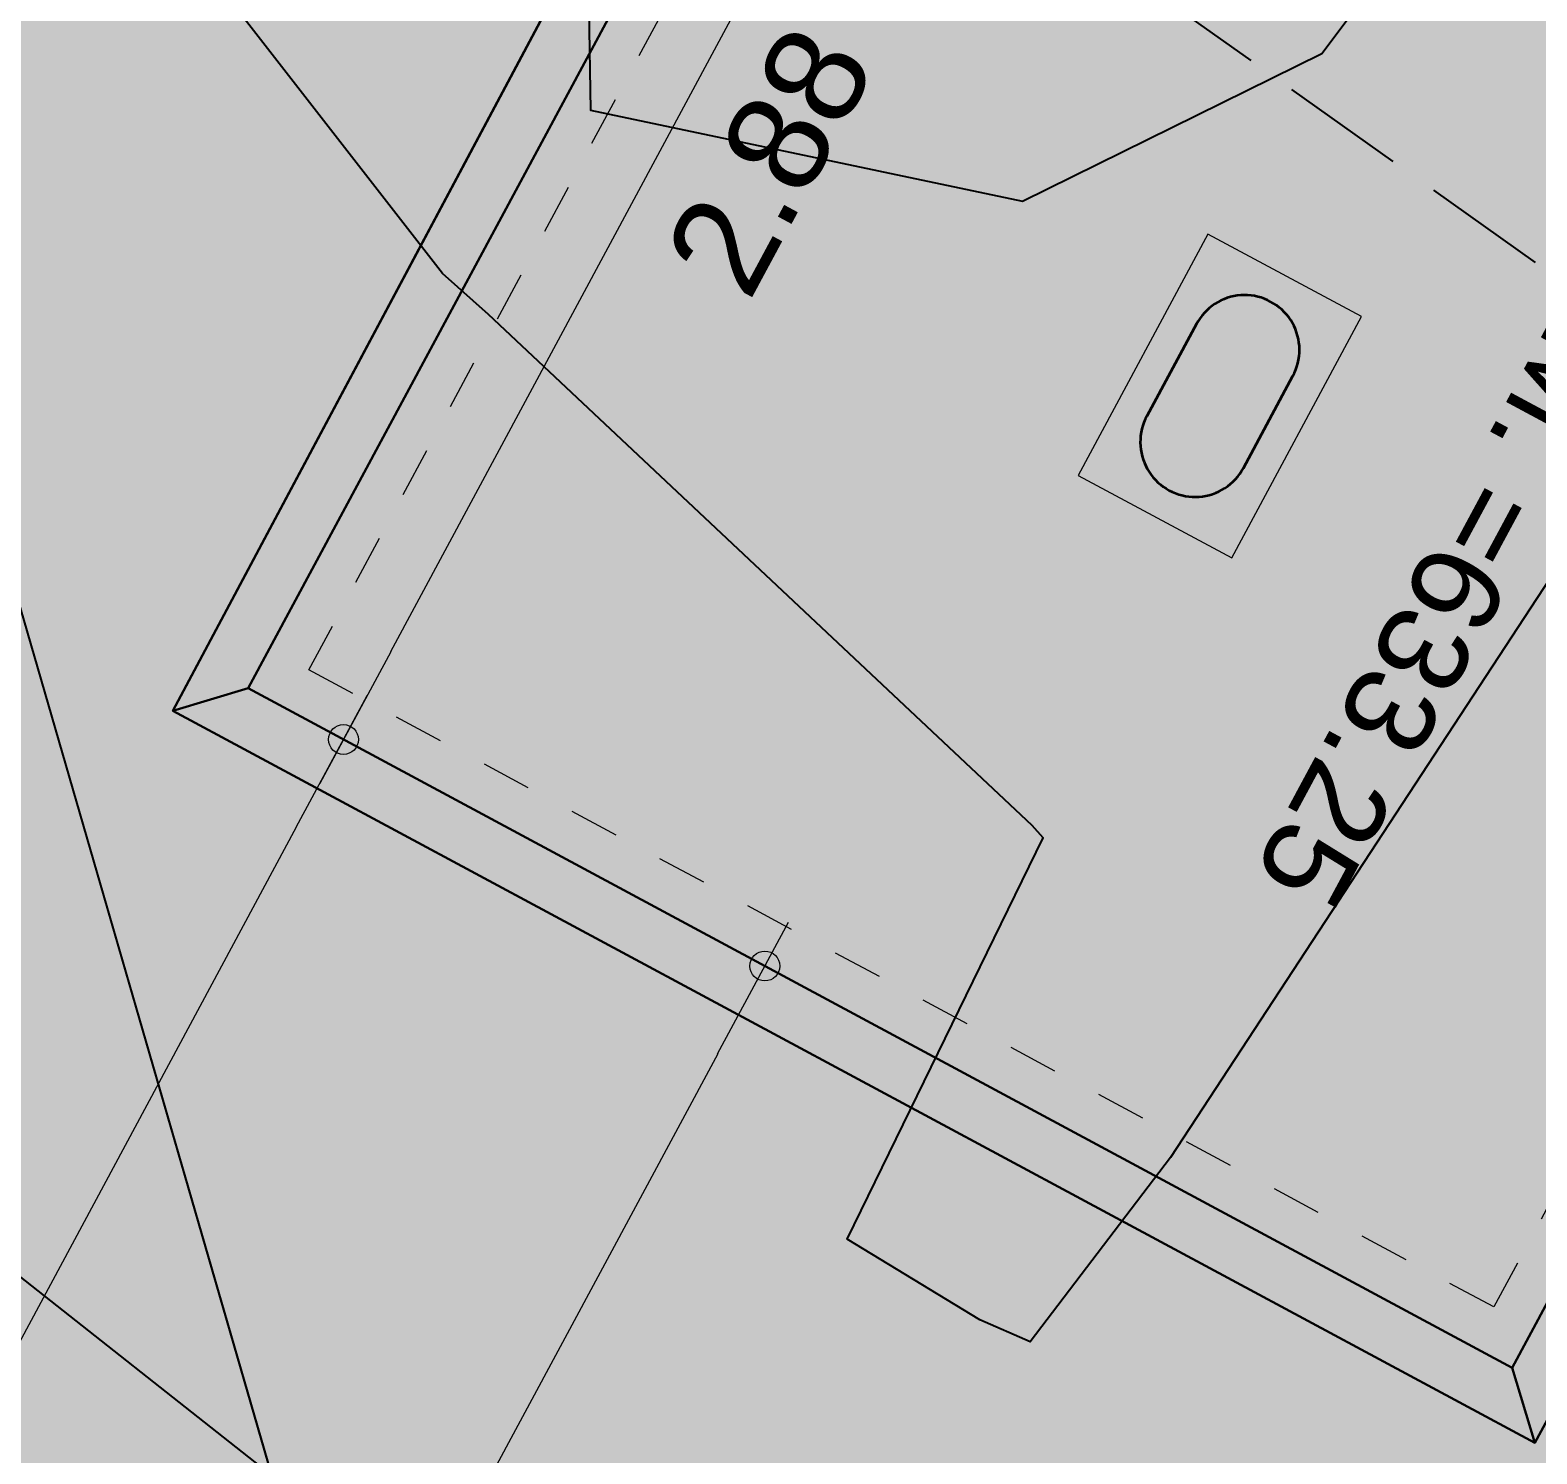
# Model space of a CAD drawing. Header units: metres. Extents: x 2711799 to 2711985, y 1236908 to 1237087.
# Drawn here: x 2711921.1 to 2711924.124, y 1237013.172 to 1237016.029 of the extents above; entities that cross this region are included whole.
import ezdxf

# ---------------------------------------------------------------- set-up
doc = ezdxf.new("R2010")
doc.units = ezdxf.units.M
doc.header["$PDMODE"] = 2
doc.header["$PDSIZE"] = -2
for name, pattern in [('AUSGEZOGEN', [0]), ('STRICHLINIE_S4', [0.33, 0.25, -0.08]), ('VERDECKT2_S2', [0.18, 0.1, -0.08])]:
    doc.linetypes.add(name, pattern=pattern)
for name, color, linetype, lineweight in [('XR$1$STANDARD_1', 7, 'AUSGEZOGEN', 13), ('XR$2$STANDARD_1', 7, 'AUSGEZOGEN', 13), ('XR$5$STANDARD_1', 7, 'AUSGEZOGEN', 13), ('XR$6$STANDARD_1', 7, 'AUSGEZOGEN', 13), ('XR$6$Vermassung Decke', 7, 'AUSGEZOGEN', 18)]:
    doc.layers.add(name, color=color, linetype=linetype, lineweight=lineweight)
doc.layers.add('XR$3$V02_Raumstempel', color=7, linetype='AUSGEZOGEN')
doc.layers.add('XR$3$V10_Achsen', color=7, linetype='AUSGEZOGEN')
doc.styles.add('ARIAL', font='arial.ttf')
doc.dimstyles.new('DIMSTYLE_2', dxfattribs={"dimtxt": 0.2, "dimasz": 0.2, "dimexe": 0, "dimexo": 0, "dimgap": 0.1, "dimtad": 2, "dimrnd": 0.005, "dimzin": 4, "dimdsep": 46, "dimtxsty": 'ARIAL', "dimblk1": 'ALL_ML_KREIS', "dimblk2": 'ALL_ML_KREIS', "dimsah": 1, "dimcen": 0, "dimclrd": 7, "dimclre": 7, "dimclrt": 7, "dimadec": 0, "dimazin": 0, "dimtfac": 1, "dimtdec": 0, "dimtix": 1, "dimtmove": 2, "dimatfit": 3, "dimfxl": 0, "dimtzin": 0, "dimlwd": 0, "dimlwe": 18, "dimarcsym": 0})
doc.dimstyles.new('DIMSTYLE_6', dxfattribs={"dimtxt": 0.2, "dimasz": 0.2, "dimexe": 0, "dimexo": 0, "dimgap": 0.1, "dimtad": 2, "dimrnd": 0.005, "dimzin": 4, "dimdsep": 46, "dimtxsty": 'ARIAL', "dimblk1": 'ALL_ML_KREIS', "dimblk2": 'ALL_ML_KREIS', "dimsah": 1, "dimcen": 0, "dimclrd": 7, "dimclre": 7, "dimclrt": 7, "dimadec": 0, "dimazin": 0, "dimtfac": 1, "dimtdec": 0, "dimtix": 1, "dimtmove": 2, "dimatfit": 3, "dimfxl": 0, "dimtzin": 0, "dimlwd": 0, "dimlwe": 18, "dimarcsym": 0})
doc.dimstyles.new('DIMSTYLE_9', dxfattribs={"dimtxt": 0.2, "dimasz": 0.2, "dimexe": 0, "dimexo": 0, "dimgap": 0.1, "dimtad": 2, "dimdec": 3, "dimrnd": 0.005, "dimzin": 4, "dimdsep": 46, "dimtxsty": 'ARIAL', "dimblk1": 'ALL_ML_KREIS', "dimblk2": 'ALL_ML_KREIS', "dimsah": 1, "dimcen": 0, "dimclrd": 7, "dimclre": 7, "dimclrt": 7, "dimadec": 0, "dimazin": 0, "dimtfac": 1, "dimtdec": 0, "dimtix": 1, "dimtmove": 2, "dimatfit": 3, "dimfxl": 0, "dimtzin": 0, "dimlwd": 0, "dimlwe": 18, "dimarcsym": 0})

# ---------------------------------------------------------------- blocks, each defined once
blk = doc.blocks.new('COMPLEXOBJECT_0')
at = {"layer": 'XR$1$STANDARD_1', "color": 7, "linetype": 'AUSGEZOGEN', "lineweight": 13, "transparency": 33554687}
for points, invisible_edges in [([(19.2546, 3.146, -1.3266), (20.6477, 30.5331, -1.3266), (14.6692, 5.1944, -1.3266)], 3), ([(14.6692, 5.1944, -1.3266), (20.6477, 30.5331, -1.3266), (20.5741, 30.328, -1.3266)], 13), ([(25.4286, 1.3625, -1.3266), (20.6477, 30.5331, -1.3266), (19.2546, 3.146, -1.3266)], 3), ([(27.9916, 30.1751, -1.3266), (20.6477, 30.5331, -1.3266), (47.0552, 18.8045, -1.3266)], 14), ([(47.0552, 18.8045, -1.3266), (20.6477, 30.5331, -1.3266), (46.0652, 18.8045, -1.3266)], 3), ([(46.0652, 18.8045, -1.3266), (20.6477, 30.5331, -1.3266), (46.7418, 13.0472, -1.3266)], 3), ([(46.7418, 13.0472, -1.3266), (20.6477, 30.5331, -1.3266), (46.6485, 9.3572, -1.3266)], 3), ([(46.6485, 9.3572, -1.3266), (20.6477, 30.5331, -1.3266), (46.7775, 7.6803, -1.3266)], 3), ([(46.7775, 7.6803, -1.3266), (20.6477, 30.5331, -1.3266), (46.6739, 7.5108, -1.3266)], 3), ([(46.6739, 7.5108, -1.3266), (20.6477, 30.5331, -1.3266), (46.7664, 4.4497, -1.3266)], 3), ([(46.7664, 4.4497, -1.3266), (20.6477, 30.5331, -1.3266), (47.2711, 2.7839, -1.3266)], 3), ([(47.2711, 2.7839, -1.3266), (20.6477, 30.5331, -1.3266), (47.2944, 2.0702, -1.3266)], 3), ([(47.2944, 2.0702, -1.3266), (20.6477, 30.5331, -1.3266), (47.276, 1.9483, -1.3266)], 3), ([(47.276, 1.9483, -1.3266), (20.6477, 30.5331, -1.3266), (47.951, 0, -1.3266)], 3), ([(47.951, 0, -1.3266), (20.6477, 30.5331, -1.3266), (35.4227, 0.3852, -1.3266)], 3), ([(35.4227, 0.3852, -1.3266), (20.6477, 30.5331, -1.3266), (31.2208, 0.5698, -1.3266)], 3), ([(31.2208, 0.5698, -1.3266), (20.6477, 30.5331, -1.3266), (25.4286, 1.3625, -1.3266)], 3)]:
    blk.add_3dface(points, dxfattribs=dict(at, invisible_edges=invisible_edges))
blk = doc.blocks.new('COMPLEXOBJECT_48')
at = {"layer": 'XR$1$STANDARD_1', "color": 254, "linetype": 'AUSGEZOGEN', "lineweight": 25, "transparency": 33554687}
for points, invisible_edges in [([(27.1574, 15.797, 0.8848), (27.1574, 16.737, 0.8848), (33.6164, 15.797, 0.7581)], 2), ([(33.6164, 15.797, 0.7581), (27.1574, 16.737, 0.8848), (31.2574, 16.737, 0.8044)], 13)]:
    blk.add_3dface(points, dxfattribs=dict(at, invisible_edges=invisible_edges))
blk = doc.blocks.new('COMPLEXOBJECT_49')
at = {"layer": 'XR$1$STANDARD_1', "color": 117, "linetype": 'AUSGEZOGEN', "lineweight": 25, "transparency": 33554687}
for points, invisible_edges in [([(27.1574, 15.797, 0.8848), (33.6164, 15.797, 0.7581), (27.1574, 15.797, 0.9748)], 2), ([(33.6164, 15.797, 0.7581), (34.6474, 15.797, 0.7581), (27.1574, 15.797, 0.9748)], 14), ([(33.6164, 15.797, 0.8481), (34.6474, 15.797, 0.7581), (27.1574, 15.797, 0.9748)], 3)]:
    blk.add_3dface(points, dxfattribs=dict(at, invisible_edges=invisible_edges))
blk = doc.blocks.new('COMPLEXOBJECT_52')
at = {"layer": 'XR$1$STANDARD_1', "color": 254, "linetype": 'AUSGEZOGEN', "lineweight": 25, "transparency": 33554687}
for points, invisible_edges in [([(29.2074, 9.0382, 0.9346), (34.5775, 14.3029, 0.8293), (32.9586, 9.0382, 0.9346)], 3), ([(32.9586, 9.0382, 0.9346), (34.5775, 14.3029, 0.8293), (32.9627, 8.8323, 0.9387)], 3), ([(32.9627, 8.8323, 0.9387), (34.5775, 14.3029, 0.8293), (34.5775, 14.227, 0.8308)], 13), ([(34.5775, 14.227, 0.8308), (35.9616, 12.8978, 0.8574), (32.9627, 8.8323, 0.9387)], 15)]:
    blk.add_3dface(points, dxfattribs=dict(at, invisible_edges=invisible_edges))
blk = doc.blocks.new('COMPLEXOBJECT_79')
at = {"layer": 'XR$1$STANDARD_1', "color": 254, "linetype": 'AUSGEZOGEN', "lineweight": 25, "transparency": 33554687}
for points, invisible_edges in [([(33.6164, 15.797, 0.8481), (28.894, 15.2305, 0.9407), (27.1574, 15.797, 0.9748)], 3), ([(28.894, 15.2305, 0.9407), (28.894, 9.0443, 0.9407), (27.1574, 15.797, 0.9748)], 15), ([(32.0087, 15.2183, 0.8797), (28.894, 15.2305, 0.9407), (33.6164, 15.797, 0.8481)], 14), ([(34.5775, 14.8825, 0.8293), (32.0087, 15.2183, 0.8797), (33.6164, 15.797, 0.8481)], 3), ([(32.0087, 12.1158, 0.8797), (32.0087, 15.2183, 0.8797), (34.5775, 14.3029, 0.8293)], 14), ([(34.5775, 14.3029, 0.8293), (32.0087, 15.2183, 0.8797), (34.5775, 14.8825, 0.8293)], 3), ([(29.2074, 9.0382, 0.9346), (32.0087, 12.1158, 0.8797), (34.5775, 14.3029, 0.8293)], 3), ([(28.894, 12.1036, 0.9407), (32.0087, 12.1158, 0.8797), (28.894, 9.0443, 0.9407)], 14), ([(28.894, 9.0443, 0.9407), (32.0087, 12.1158, 0.8797), (29.2074, 9.0382, 0.9346)], 3)]:
    blk.add_3dface(points, dxfattribs=dict(at, invisible_edges=invisible_edges))
blk = doc.blocks.new('Baugrube_$F38', base_point=(0, 0, -1.3266))
at = {"layer": 'XR$1$STANDARD_1', "color": 213, "linetype": 'AUSGEZOGEN', "lineweight": 25, "transparency": 33554687}
for points in [[(29.0174, 12.227, 0.3234), (28.894, 12.1036, 0.9407), (28.894, 15.2305, 0.9407), (29.0174, 15.107, 0.3234)], [(29.0174, 15.107, 0.3234), (28.894, 15.2305, 0.9407), (32.0087, 15.2183, 0.8797), (31.8974, 15.107, 0.3234)], [(31.8974, 15.107, 0.3234), (32.0087, 15.2183, 0.8797), (32.0087, 12.1158, 0.8797), (31.8974, 12.227, 0.3234)], [(31.8974, 12.227, 0.3234), (32.0087, 12.1158, 0.8797), (28.894, 12.1036, 0.9407), (29.0174, 12.227, 0.3234)]]:
    blk.add_3dface(points, dxfattribs=at)
at = {"layer": 'XR$1$STANDARD_1', "color": 252, "linetype": 'AUSGEZOGEN', "lineweight": 25, "transparency": 33554687}
blk.add_3dface([(29.0174, 15.107, 0.3234), (31.8974, 15.107, 0.3234), (31.8974, 12.227, 0.3234), (29.0174, 12.227, 0.3234)], dxfattribs=at)
at = {"layer": 'XR$1$STANDARD_1', "color": 7, "linetype": 'AUSGEZOGEN', "lineweight": 13, "transparency": 33554687}
blk.add_blockref('COMPLEXOBJECT_0', (0, 0), dxfattribs=at)
at = {"layer": 'XR$1$STANDARD_1', "color": 254, "linetype": 'AUSGEZOGEN', "lineweight": 13, "transparency": 33554687}
for name in ['COMPLEXOBJECT_48', 'COMPLEXOBJECT_79', 'COMPLEXOBJECT_52']:
    blk.add_blockref(name, (0, 0), dxfattribs=at)
at = {"layer": 'XR$1$STANDARD_1', "color": 117, "linetype": 'AUSGEZOGEN', "lineweight": 13, "transparency": 33554687}
blk.add_blockref('COMPLEXOBJECT_49', (0, 0), dxfattribs=at)
blk = doc.blocks.new('Baugrube_$F39', base_point=(0, 0, -1.3266))
at = {"layer": 'XR$1$STANDARD_1', "linetype": 'AUSGEZOGEN', "lineweight": 25, "transparency": 33554687}
h = blk.add_hatch(color=254, dxfattribs=at)
h.paths.add_polyline_path([(26.2074, 7.907), (26.2074, 9.887), (26.3546, 9.8899), (26.3546, 16.6999), (27.1574, 16.7157), (27.1574, 15.797), (33.6164, 15.797), (34.5775, 14.8825), (34.5775, 14.3029), (29.2074, 9.0382), (27.054, 9.0804), (27.054, 8.5804), (26.544, 8.5904), (26.544, 7.907)], flags=16)
h.paths.add_polyline_path([(28.894, 12.1036), (32.0087, 12.1158), (32.0087, 15.2183), (28.894, 15.2305)])
for color, points in [(213, [(29.0174, 15.107), (28.894, 15.2305), (32.0087, 15.2183), (31.8974, 15.107)]), (213, [(31.8974, 15.107), (32.0087, 15.2183), (32.0087, 12.1158), (31.8974, 12.227)]), (252, [(29.0174, 15.107), (31.8974, 15.107), (31.8974, 12.227), (29.0174, 12.227)]), (213, [(31.8974, 12.227), (32.0087, 12.1158), (28.894, 12.1036), (29.0174, 12.227)])]:
    blk.add_hatch(color=color, dxfattribs=at).paths.add_polyline_path(points, flags=16)
h = blk.add_hatch(color=254, dxfattribs=at)
h.paths.add_polyline_path([(29.2074, 9.0382), (34.5775, 14.3029), (34.5775, 14.227), (45.2474, 14.227), (45.2474, 14.597), (45.5974, 14.597), (45.5974, 10.297), (44.7974, 10.297), (44.7974, 6.097), (40.1674, 6.097), (40.1617, 6.3813), (39.8117, 6.3813), (39.799, 7.0186), (38.949, 7.0186), (38.9127, 8.8323), (32.9627, 8.8323), (32.9586, 9.0382)], flags=16)
h.paths.add_polyline_path([(35.9616, 12.8978), (35.9461, 9.0006), (39.8588, 9.0006), (39.8432, 12.8978)])
h.paths.add_polyline_path([(43.0074, 12.0871), (42.9994, 10.099), (44.1454, 10.099), (44.142, 10.9524), (45.342, 10.9524), (45.3375, 12.0871)])
at = {"layer": 'XR$1$STANDARD_1', "color": 7, "linetype": 'AUSGEZOGEN', "lineweight": 13, "transparency": 33554687}
for points in [[(26.2074, 7.907), (26.2074, 9.887), (26.3546, 9.8899), (26.3546, 16.6999), (27.1574, 16.7157), (27.1574, 15.797), (33.6164, 15.797), (34.5775, 14.8825), (34.5775, 14.3029), (29.2074, 9.0382), (27.054, 9.0804), (27.054, 8.5804), (26.544, 8.5904), (26.544, 7.907), (26.2074, 7.907)], [(29.0174, 15.107), (28.894, 15.2305), (32.0087, 15.2183), (31.8974, 15.107), (29.0174, 15.107)], [(28.894, 12.1036), (32.0087, 12.1158), (32.0087, 15.2183), (28.894, 15.2305), (28.894, 12.1036)], [(31.8974, 15.107), (32.0087, 15.2183), (32.0087, 12.1158), (31.8974, 12.227), (31.8974, 15.107)], [(29.0174, 15.107), (31.8974, 15.107), (31.8974, 12.227), (29.0174, 12.227), (29.0174, 15.107)], [(29.2074, 9.0382), (34.5775, 14.3029), (34.5775, 14.227), (45.2474, 14.227), (45.2474, 14.597), (45.5974, 14.597), (45.5974, 10.297), (44.7974, 10.297), (44.7974, 6.097), (40.1674, 6.097), (40.1617, 6.3813), (39.8117, 6.3813), (39.799, 7.0186), (38.949, 7.0186), (38.9127, 8.8323), (32.9627, 8.8323), (32.9586, 9.0382), (29.2074, 9.0382)], [(31.8974, 12.227), (32.0087, 12.1158), (28.894, 12.1036), (29.0174, 12.227), (31.8974, 12.227)]]:
    blk.add_lwpolyline(points, close=True, dxfattribs=at)
blk = doc.blocks.new('NSY100')
at = {"color": 0, "linetype": 'ByBlock', "lineweight": -2}
for p, q in [((-0.05, 0), (0.05, 0)), ((0, 0.05), (0, -0.05))]:
    blk.add_line(p, q, dxfattribs=at)
blk = doc.blocks.new('SYMBOL_8')
at = {"layer": 'XR$6$STANDARD_1', "color": 7, "linetype": 'AUSGEZOGEN', "lineweight": 25, "transparency": 33554687, "xscale": 0.009999999237060605, "yscale": 0.009999999237060605, "zscale": 0.009999999237060605, "rotation": 45}
blk.add_blockref('NSY100', (8.0062, -1.091, -6.8), dxfattribs=at)
at = {"layer": 'XR$6$STANDARD_1', "color": 7, "linetype": 'AUSGEZOGEN', "lineweight": 25, "transparency": 33554687, "insert": (5.6828, -2.022), "char_height": 0.18, "width": 1.78956, "attachment_point": 7, "style": 'ARIAL'}
blk.add_mtext('OK M. =633.25', dxfattribs=at)
blk = doc.blocks.new('ALL_ML_KREIS')
at = {"color": 0, "linetype": 'ByBlock', "lineweight": -2}
for p, q in [((0, -0.5), (0, 0.5)), ((-1, 0), (0.5, 0))]:
    blk.add_line(p, q, dxfattribs=at)
blk.add_circle((0, 0), 0.15, dxfattribs=at)
blk = doc.blocks.new('*D1417')
at = {"layer": 'DEFPOINTS', "color": 0, "transparency": 16777216}
for p in [(2711936.0609, 1237022.7806), (2711923.3271, 1236999.0961), (2711923.3271, 1236999.0961)]:
    blk.add_point(p, dxfattribs=at)
at = {"layer": 'XR$6$Vermassung Decke', "color": 7, "lineweight": 0, "transparency": 16777216}
blk.add_line((2711935.9662, 1237022.6045), (2711923.4218, 1236999.2723), dxfattribs=at)
at = {"layer": 'XR$6$Vermassung Decke', "color": 7, "lineweight": 0, "transparency": 16777216, "xscale": 0.2, "yscale": 0.2, "zscale": 0.2}
for p, rotation in [((2711936.0609, 1237022.7806), 61.73568339642876), ((2711923.3271, 1236999.0961), 241.7356833964287)]:
    blk.add_blockref('ALL_ML_KREIS', p, dxfattribs=dict(at, rotation=rotation))
at = {"layer": 'XR$6$Vermassung Decke', "color": 7, "lineweight": 18, "transparency": 16777216, "insert": (2711929.8706, 1237010.8372), "char_height": 0.2, "width": 0.833333, "attachment_point": 5, "rotation": 61.7357, "style": 'ARIAL'}
blk.add_mtext('26.89', dxfattribs=at)
blk = doc.blocks.new('*D1489')
at = {"layer": 'DEFPOINTS', "color": 0, "transparency": 16777216}
for p in [(2711923.0928, 1237017.1421), (2711921.729, 1237014.6055), (2711921.729, 1237014.6055)]:
    blk.add_point(p, dxfattribs=at)
at = {"layer": 'XR$6$Vermassung Decke', "color": 7, "lineweight": 0, "transparency": 16777216}
blk.add_line((2711922.9981, 1237016.966), (2711921.8237, 1237014.7817), dxfattribs=at)
at = {"layer": 'XR$6$Vermassung Decke', "color": 7, "lineweight": 0, "transparency": 16777216, "xscale": 0.2, "yscale": 0.2, "zscale": 0.2}
for p, rotation in [((2711923.0928, 1237017.1421), 61.73568339642876), ((2711921.729, 1237014.6055), 241.7356833964287)]:
    blk.add_blockref('ALL_ML_KREIS', p, dxfattribs=dict(at, rotation=rotation))
at = {"layer": 'XR$6$Vermassung Decke', "color": 7, "lineweight": 18, "transparency": 16777216, "insert": (2711922.5844, 1237015.7671), "char_height": 0.2, "width": 0.666667, "attachment_point": 5, "rotation": 61.7357, "style": 'ARIAL'}
blk.add_mtext('2.88', dxfattribs=at)
blk = doc.blocks.new('*D1490')
at = {"layer": 'DEFPOINTS', "color": 0, "transparency": 16777216}
for p in [(2711921.729, 1237014.6055), (2711919.733, 1237010.8931), (2711919.733, 1237010.8931)]:
    blk.add_point(p, dxfattribs=at)
at = {"layer": 'XR$6$Vermassung Decke', "color": 7, "lineweight": 0, "transparency": 16777216}
for p, q in [((2711921.6343, 1237014.4294), (2711920.9267, 1237013.1132)), ((2711919.8277, 1237011.0692), (2711920.5078, 1237012.3342))]:
    blk.add_line(p, q, dxfattribs=at)
at = {"layer": 'XR$6$Vermassung Decke', "color": 7, "lineweight": 0, "transparency": 16777216, "xscale": 0.2, "yscale": 0.2, "zscale": 0.2}
for p, rotation in [((2711921.729, 1237014.6055), 61.73568339642876), ((2711919.733, 1237010.8931), 241.7356833964287)]:
    blk.add_blockref('ALL_ML_KREIS', p, dxfattribs=dict(at, rotation=rotation))
at = {"layer": 'XR$6$Vermassung Decke', "color": 7, "lineweight": 18, "transparency": 16777216, "insert": (2711920.8934, 1237012.629), "char_height": 0.2, "width": 0.833333, "attachment_point": 5, "rotation": 61.7357, "style": 'ARIAL'}
blk.add_mtext('4.215', dxfattribs=at)
blk = doc.blocks.new('*D1371')
at = {"layer": 'DEFPOINTS', "color": 0, "transparency": 16777216}
for p in [(2711922.5746, 1237014.1509), (2711921.3055, 1237011.7904), (2711921.8249, 1237011.5112)]:
    blk.add_point(p, dxfattribs=at)
at = {"layer": 'XR$6$Vermassung Decke', "color": 7, "lineweight": 0, "transparency": 16777216}
blk.add_line((2711922.4799, 1237013.9747), (2711921.4002, 1237011.9666), dxfattribs=at)
at = {"layer": 'XR$6$Vermassung Decke', "color": 7, "lineweight": 18, "transparency": 16777216}
blk.add_line((2711921.8249, 1237011.5112), (2711921.3055, 1237011.7904), dxfattribs=at)
at = {"layer": 'XR$6$Vermassung Decke', "color": 7, "lineweight": 0, "transparency": 16777216, "xscale": 0.2, "yscale": 0.2, "zscale": 0.2}
for p, rotation in [((2711922.5746, 1237014.1509), 61.73568339642876), ((2711921.3055, 1237011.7904), 241.7356833964287)]:
    blk.add_blockref('ALL_ML_KREIS', p, dxfattribs=dict(at, rotation=rotation))
at = {"layer": 'XR$6$Vermassung Decke', "color": 7, "lineweight": 18, "transparency": 16777216, "insert": (2711922.1136, 1237012.8639), "char_height": 0.2, "width": 0.666667, "attachment_point": 5, "rotation": 61.7357, "style": 'ARIAL'}
blk.add_mtext('2.68', dxfattribs=at)

msp = doc.modelspace()

# ---------------------------------------------------------------- linework, layer by layer
at = {"layer": 'XR$2$STANDARD_1', "color": 1, "linetype": 'AUSGEZOGEN', "lineweight": 18, "transparency": 33554687}
for p, q in [((2711919.6522, 1237019.7967, 640.05), (2711922.2138, 1237010.9614, 640.05)), ((2711919.6522, 1237019.7967, 640.05), (2711922.2138, 1237010.9614, 640.05)), ((2711923.4638, 1237015.62, 640.05), (2711923.2034, 1237015.1355, 640.05)), ((2711923.4638, 1237015.62, 640.05), (2711923.2034, 1237015.1355, 640.05)), ((2711923.7721, 1237015.4542, 640.05), (2711923.4638, 1237015.62, 640.05)), ((2711923.7721, 1237015.4542, 640.05), (2711923.4638, 1237015.62, 640.05)), ((2711923.5116, 1237014.9698, 640.05), (2711923.7721, 1237015.4542, 640.05)), ((2711923.5116, 1237014.9698, 640.05), (2711923.7721, 1237015.4542, 640.05)), ((2711923.2034, 1237015.1355, 640.05), (2711923.5116, 1237014.9698, 640.05)), ((2711923.2034, 1237015.1355, 640.05), (2711923.5116, 1237014.9698, 640.05))]:
    msp.add_line(p, q, dxfattribs=at)
at = {"layer": 'XR$2$STANDARD_1', "color": 1, "linetype": 'VERDECKT2_S2', "lineweight": 13, "transparency": 33554687}
for p, q in [((2711921.6594, 1237014.7451, 640.05), (2711922.938, 1237017.1232, 640.05)), ((2711921.6594, 1237014.7451, 640.05), (2711922.938, 1237017.1232, 640.05)), ((2711925.316, 1237015.8446, 640.05), (2711924.0375, 1237013.4666, 640.05)), ((2711925.316, 1237015.8446, 640.05), (2711924.0375, 1237013.4666, 640.05)), ((2711924.0375, 1237013.4666, 640.05), (2711921.6594, 1237014.7451, 640.05)), ((2711924.0375, 1237013.4666, 640.05), (2711921.6594, 1237014.7451, 640.05))]:
    msp.add_line(p, q, dxfattribs=at)
at = {"layer": 'XR$2$STANDARD_1', "color": 1, "linetype": 'AUSGEZOGEN', "lineweight": 35, "transparency": 33554687}
for p, q in [((2711923.5025, 1237015.4917, 640.05), (2711923.496, 1237015.4893, 640.05)), ((2711923.5025, 1237015.4917, 640.05), (2711923.496, 1237015.4893, 640.05)), ((2711923.5091, 1237015.4936, 640.05), (2711923.5025, 1237015.4917, 640.05)), ((2711923.5091, 1237015.4936, 640.05), (2711923.5025, 1237015.4917, 640.05)), ((2711923.5158, 1237015.4952, 640.05), (2711923.5091, 1237015.4936, 640.05)), ((2711923.5158, 1237015.4952, 640.05), (2711923.5091, 1237015.4936, 640.05)), ((2711923.5226, 1237015.4964, 640.05), (2711923.5158, 1237015.4952, 640.05)), ((2711923.5226, 1237015.4964, 640.05), (2711923.5158, 1237015.4952, 640.05)), ((2711923.5295, 1237015.4971, 640.05), (2711923.5226, 1237015.4964, 640.05)), ((2711923.5295, 1237015.4971, 640.05), (2711923.5226, 1237015.4964, 640.05)), ((2711923.5364, 1237015.4974, 640.05), (2711923.5295, 1237015.4971, 640.05)), ((2711923.5364, 1237015.4974, 640.05), (2711923.5295, 1237015.4971, 640.05)), ((2711923.5433, 1237015.4972, 640.05), (2711923.5364, 1237015.4974, 640.05)), ((2711923.5433, 1237015.4972, 640.05), (2711923.5364, 1237015.4974, 640.05)), ((2711923.5502, 1237015.4966, 640.05), (2711923.5433, 1237015.4972, 640.05)), ((2711923.5502, 1237015.4966, 640.05), (2711923.5433, 1237015.4972, 640.05)), ((2711923.557, 1237015.4956, 640.05), (2711923.5502, 1237015.4966, 640.05)), ((2711923.557, 1237015.4956, 640.05), (2711923.5502, 1237015.4966, 640.05)), ((2711923.5638, 1237015.4942, 640.05), (2711923.557, 1237015.4956, 640.05)), ((2711923.5638, 1237015.4942, 640.05), (2711923.557, 1237015.4956, 640.05)), ((2711923.5705, 1237015.4923, 640.05), (2711923.5638, 1237015.4942, 640.05)), ((2711923.5705, 1237015.4923, 640.05), (2711923.5638, 1237015.4942, 640.05)), ((2711923.577, 1237015.49, 640.05), (2711923.5705, 1237015.4923, 640.05)), ((2711923.577, 1237015.49, 640.05), (2711923.5705, 1237015.4923, 640.05)), ((2711923.5833, 1237015.4873, 640.05), (2711923.577, 1237015.49, 640.05)), ((2711923.5833, 1237015.4873, 640.05), (2711923.577, 1237015.49, 640.05)), ((2711923.4566, 1237015.4619, 640.05), (2711923.452, 1237015.4567, 640.05)), ((2711923.4566, 1237015.4619, 640.05), (2711923.452, 1237015.4567, 640.05)), ((2711923.4614, 1237015.4668, 640.05), (2711923.4566, 1237015.4619, 640.05)), ((2711923.4614, 1237015.4668, 640.05), (2711923.4566, 1237015.4619, 640.05)), ((2711923.4665, 1237015.4715, 640.05), (2711923.4614, 1237015.4668, 640.05)), ((2711923.4665, 1237015.4715, 640.05), (2711923.4614, 1237015.4668, 640.05)), ((2711923.472, 1237015.4757, 640.05), (2711923.4665, 1237015.4715, 640.05)), ((2711923.472, 1237015.4757, 640.05), (2711923.4665, 1237015.4715, 640.05)), ((2711923.4776, 1237015.4797, 640.05), (2711923.472, 1237015.4757, 640.05)), ((2711923.4776, 1237015.4797, 640.05), (2711923.472, 1237015.4757, 640.05)), ((2711923.4836, 1237015.4833, 640.05), (2711923.4776, 1237015.4797, 640.05)), ((2711923.4836, 1237015.4833, 640.05), (2711923.4776, 1237015.4797, 640.05)), ((2711923.4897, 1237015.4865, 640.05), (2711923.4836, 1237015.4833, 640.05)), ((2711923.4897, 1237015.4865, 640.05), (2711923.4836, 1237015.4833, 640.05)), ((2711923.496, 1237015.4893, 640.05), (2711923.4897, 1237015.4865, 640.05)), ((2711923.496, 1237015.4893, 640.05), (2711923.4897, 1237015.4865, 640.05)), ((2711923.5895, 1237015.4842, 640.05), (2711923.5833, 1237015.4873, 640.05)), ((2711923.5895, 1237015.4842, 640.05), (2711923.5833, 1237015.4873, 640.05)), ((2711923.5955, 1237015.4808, 640.05), (2711923.5895, 1237015.4842, 640.05)), ((2711923.5955, 1237015.4808, 640.05), (2711923.5895, 1237015.4842, 640.05)), ((2711923.6013, 1237015.477, 640.05), (2711923.5955, 1237015.4808, 640.05)), ((2711923.6013, 1237015.477, 640.05), (2711923.5955, 1237015.4808, 640.05)), ((2711923.6068, 1237015.4728, 640.05), (2711923.6013, 1237015.477, 640.05)), ((2711923.6068, 1237015.4728, 640.05), (2711923.6013, 1237015.477, 640.05)), ((2711923.612, 1237015.4682, 640.05), (2711923.6068, 1237015.4728, 640.05)), ((2711923.612, 1237015.4682, 640.05), (2711923.6068, 1237015.4728, 640.05)), ((2711923.6169, 1237015.4634, 640.05), (2711923.612, 1237015.4682, 640.05)), ((2711923.6169, 1237015.4634, 640.05), (2711923.612, 1237015.4682, 640.05)), ((2711923.6215, 1237015.4583, 640.05), (2711923.6169, 1237015.4634, 640.05)), ((2711923.6215, 1237015.4583, 640.05), (2711923.6169, 1237015.4634, 640.05)), ((2711923.4406, 1237015.4395, 640.05), (2711923.3411, 1237015.2545, 640.05)), ((2711923.4406, 1237015.4395, 640.05), (2711923.3411, 1237015.2545, 640.05)), ((2711923.444, 1237015.4454, 640.05), (2711923.4406, 1237015.4395, 640.05)), ((2711923.444, 1237015.4454, 640.05), (2711923.4406, 1237015.4395, 640.05)), ((2711923.4478, 1237015.4512, 640.05), (2711923.444, 1237015.4454, 640.05)), ((2711923.4478, 1237015.4512, 640.05), (2711923.444, 1237015.4454, 640.05)), ((2711923.452, 1237015.4567, 640.05), (2711923.4478, 1237015.4512, 640.05)), ((2711923.452, 1237015.4567, 640.05), (2711923.4478, 1237015.4512, 640.05)), ((2711923.6258, 1237015.4528, 640.05), (2711923.6215, 1237015.4583, 640.05)), ((2711923.6258, 1237015.4528, 640.05), (2711923.6215, 1237015.4583, 640.05)), ((2711923.6298, 1237015.4472, 640.05), (2711923.6258, 1237015.4528, 640.05)), ((2711923.6298, 1237015.4472, 640.05), (2711923.6258, 1237015.4528, 640.05)), ((2711923.6333, 1237015.4413, 640.05), (2711923.6298, 1237015.4472, 640.05)), ((2711923.6333, 1237015.4413, 640.05), (2711923.6298, 1237015.4472, 640.05)), ((2711923.6365, 1237015.4351, 640.05), (2711923.6333, 1237015.4413, 640.05)), ((2711923.6365, 1237015.4351, 640.05), (2711923.6333, 1237015.4413, 640.05)), ((2711923.6393, 1237015.4288, 640.05), (2711923.6365, 1237015.4351, 640.05)), ((2711923.6393, 1237015.4288, 640.05), (2711923.6365, 1237015.4351, 640.05)), ((2711923.6417, 1237015.4223, 640.05), (2711923.6393, 1237015.4288, 640.05)), ((2711923.6417, 1237015.4223, 640.05), (2711923.6393, 1237015.4288, 640.05)), ((2711923.6437, 1237015.4157, 640.05), (2711923.6417, 1237015.4223, 640.05)), ((2711923.6437, 1237015.4157, 640.05), (2711923.6417, 1237015.4223, 640.05)), ((2711923.6453, 1237015.409, 640.05), (2711923.6437, 1237015.4157, 640.05)), ((2711923.6453, 1237015.409, 640.05), (2711923.6437, 1237015.4157, 640.05)), ((2711923.6464, 1237015.4022, 640.05), (2711923.6453, 1237015.409, 640.05)), ((2711923.6464, 1237015.4022, 640.05), (2711923.6453, 1237015.409, 640.05)), ((2711923.6472, 1237015.3953, 640.05), (2711923.6464, 1237015.4022, 640.05)), ((2711923.6472, 1237015.3953, 640.05), (2711923.6464, 1237015.4022, 640.05)), ((2711923.6457, 1237015.3678, 640.05), (2711923.6467, 1237015.3746, 640.05)), ((2711923.6457, 1237015.3678, 640.05), (2711923.6467, 1237015.3746, 640.05)), ((2711923.6467, 1237015.3746, 640.05), (2711923.6473, 1237015.3815, 640.05)), ((2711923.6467, 1237015.3746, 640.05), (2711923.6473, 1237015.3815, 640.05)), ((2711923.6474, 1237015.3884, 640.05), (2711923.6472, 1237015.3953, 640.05)), ((2711923.6474, 1237015.3884, 640.05), (2711923.6472, 1237015.3953, 640.05)), ((2711923.6473, 1237015.3815, 640.05), (2711923.6474, 1237015.3884, 640.05)), ((2711923.6473, 1237015.3815, 640.05), (2711923.6474, 1237015.3884, 640.05)), ((2711923.6343, 1237015.3353, 640.05), (2711923.6374, 1237015.3415, 640.05)), ((2711923.6343, 1237015.3353, 640.05), (2711923.6374, 1237015.3415, 640.05)), ((2711923.6374, 1237015.3415, 640.05), (2711923.6401, 1237015.3478, 640.05)), ((2711923.6374, 1237015.3415, 640.05), (2711923.6401, 1237015.3478, 640.05)), ((2711923.6401, 1237015.3478, 640.05), (2711923.6424, 1237015.3544, 640.05)), ((2711923.6401, 1237015.3478, 640.05), (2711923.6424, 1237015.3544, 640.05)), ((2711923.6424, 1237015.3544, 640.05), (2711923.6442, 1237015.361, 640.05)), ((2711923.6424, 1237015.3544, 640.05), (2711923.6442, 1237015.361, 640.05)), ((2711923.6442, 1237015.361, 640.05), (2711923.6457, 1237015.3678, 640.05)), ((2711923.6442, 1237015.361, 640.05), (2711923.6457, 1237015.3678, 640.05)), ((2711923.5349, 1237015.1503, 640.05), (2711923.6343, 1237015.3353, 640.05)), ((2711923.5349, 1237015.1503, 640.05), (2711923.6343, 1237015.3353, 640.05)), ((2711923.338, 1237015.2483, 640.05), (2711923.3353, 1237015.2419, 640.05)), ((2711923.338, 1237015.2483, 640.05), (2711923.3353, 1237015.2419, 640.05)), ((2711923.3411, 1237015.2545, 640.05), (2711923.338, 1237015.2483, 640.05)), ((2711923.3411, 1237015.2545, 640.05), (2711923.338, 1237015.2483, 640.05)), ((2711923.3298, 1237015.222, 640.05), (2711923.3287, 1237015.2152, 640.05)), ((2711923.3298, 1237015.222, 640.05), (2711923.3287, 1237015.2152, 640.05)), ((2711923.3312, 1237015.2288, 640.05), (2711923.3298, 1237015.222, 640.05)), ((2711923.3312, 1237015.2288, 640.05), (2711923.3298, 1237015.222, 640.05)), ((2711923.3331, 1237015.2354, 640.05), (2711923.3312, 1237015.2288, 640.05)), ((2711923.3331, 1237015.2354, 640.05), (2711923.3312, 1237015.2288, 640.05)), ((2711923.3353, 1237015.2419, 640.05), (2711923.3331, 1237015.2354, 640.05)), ((2711923.3353, 1237015.2419, 640.05), (2711923.3331, 1237015.2354, 640.05)), ((2711923.3282, 1237015.2083, 640.05), (2711923.328, 1237015.2014, 640.05)), ((2711923.3282, 1237015.2083, 640.05), (2711923.328, 1237015.2014, 640.05)), ((2711923.328, 1237015.2014, 640.05), (2711923.3283, 1237015.1945, 640.05)), ((2711923.328, 1237015.2014, 640.05), (2711923.3283, 1237015.1945, 640.05)), ((2711923.3287, 1237015.2152, 640.05), (2711923.3282, 1237015.2083, 640.05)), ((2711923.3287, 1237015.2152, 640.05), (2711923.3282, 1237015.2083, 640.05)), ((2711923.3283, 1237015.1945, 640.05), (2711923.329, 1237015.1876, 640.05)), ((2711923.3283, 1237015.1945, 640.05), (2711923.329, 1237015.1876, 640.05)), ((2711923.329, 1237015.1876, 640.05), (2711923.3301, 1237015.1808, 640.05)), ((2711923.329, 1237015.1876, 640.05), (2711923.3301, 1237015.1808, 640.05)), ((2711923.3301, 1237015.1808, 640.05), (2711923.3317, 1237015.174, 640.05)), ((2711923.3301, 1237015.1808, 640.05), (2711923.3317, 1237015.174, 640.05)), ((2711923.3317, 1237015.174, 640.05), (2711923.3337, 1237015.1674, 640.05)), ((2711923.3317, 1237015.174, 640.05), (2711923.3337, 1237015.1674, 640.05)), ((2711923.3337, 1237015.1674, 640.05), (2711923.3361, 1237015.161, 640.05)), ((2711923.3337, 1237015.1674, 640.05), (2711923.3361, 1237015.161, 640.05)), ((2711923.3361, 1237015.161, 640.05), (2711923.3389, 1237015.1546, 640.05)), ((2711923.3361, 1237015.161, 640.05), (2711923.3389, 1237015.1546, 640.05)), ((2711923.3389, 1237015.1546, 640.05), (2711923.3421, 1237015.1485, 640.05)), ((2711923.3389, 1237015.1546, 640.05), (2711923.3421, 1237015.1485, 640.05)), ((2711923.3421, 1237015.1485, 640.05), (2711923.3457, 1237015.1426, 640.05)), ((2711923.3421, 1237015.1485, 640.05), (2711923.3457, 1237015.1426, 640.05)), ((2711923.3457, 1237015.1426, 640.05), (2711923.3496, 1237015.1369, 640.05)), ((2711923.3457, 1237015.1426, 640.05), (2711923.3496, 1237015.1369, 640.05)), ((2711923.3496, 1237015.1369, 640.05), (2711923.3539, 1237015.1315, 640.05)), ((2711923.3496, 1237015.1369, 640.05), (2711923.3539, 1237015.1315, 640.05)), ((2711923.3539, 1237015.1315, 640.05), (2711923.3585, 1237015.1264, 640.05)), ((2711923.3539, 1237015.1315, 640.05), (2711923.3585, 1237015.1264, 640.05)), ((2711923.514, 1237015.1229, 640.05), (2711923.5189, 1237015.1279, 640.05)), ((2711923.514, 1237015.1229, 640.05), (2711923.5189, 1237015.1279, 640.05)), ((2711923.5189, 1237015.1279, 640.05), (2711923.5234, 1237015.1331, 640.05)), ((2711923.5189, 1237015.1279, 640.05), (2711923.5234, 1237015.1331, 640.05)), ((2711923.5234, 1237015.1331, 640.05), (2711923.5276, 1237015.1386, 640.05)), ((2711923.5234, 1237015.1331, 640.05), (2711923.5276, 1237015.1386, 640.05)), ((2711923.5276, 1237015.1386, 640.05), (2711923.5314, 1237015.1443, 640.05)), ((2711923.5276, 1237015.1386, 640.05), (2711923.5314, 1237015.1443, 640.05)), ((2711923.5314, 1237015.1443, 640.05), (2711923.5349, 1237015.1503, 640.05)), ((2711923.5314, 1237015.1443, 640.05), (2711923.5349, 1237015.1503, 640.05)), ((2711923.3585, 1237015.1264, 640.05), (2711923.3635, 1237015.1215, 640.05)), ((2711923.3585, 1237015.1264, 640.05), (2711923.3635, 1237015.1215, 640.05)), ((2711923.3635, 1237015.1215, 640.05), (2711923.3687, 1237015.117, 640.05)), ((2711923.3635, 1237015.1215, 640.05), (2711923.3687, 1237015.117, 640.05)), ((2711923.3687, 1237015.117, 640.05), (2711923.3742, 1237015.1128, 640.05)), ((2711923.3687, 1237015.117, 640.05), (2711923.3742, 1237015.1128, 640.05)), ((2711923.3742, 1237015.1128, 640.05), (2711923.3799, 1237015.109, 640.05)), ((2711923.3742, 1237015.1128, 640.05), (2711923.3799, 1237015.109, 640.05)), ((2711923.3799, 1237015.109, 640.05), (2711923.3859, 1237015.1055, 640.05)), ((2711923.3799, 1237015.109, 640.05), (2711923.3859, 1237015.1055, 640.05)), ((2711923.3859, 1237015.1055, 640.05), (2711923.3921, 1237015.1024, 640.05)), ((2711923.3859, 1237015.1055, 640.05), (2711923.3921, 1237015.1024, 640.05)), ((2711923.3921, 1237015.1024, 640.05), (2711923.3985, 1237015.0998, 640.05)), ((2711923.3921, 1237015.1024, 640.05), (2711923.3985, 1237015.0998, 640.05)), ((2711923.3985, 1237015.0998, 640.05), (2711923.405, 1237015.0975, 640.05)), ((2711923.3985, 1237015.0998, 640.05), (2711923.405, 1237015.0975, 640.05)), ((2711923.405, 1237015.0975, 640.05), (2711923.4116, 1237015.0956, 640.05)), ((2711923.405, 1237015.0975, 640.05), (2711923.4116, 1237015.0956, 640.05)), ((2711923.4663, 1237015.0961, 640.05), (2711923.473, 1237015.0981, 640.05)), ((2711923.4663, 1237015.0961, 640.05), (2711923.473, 1237015.0981, 640.05)), ((2711923.473, 1237015.0981, 640.05), (2711923.4794, 1237015.1005, 640.05)), ((2711923.473, 1237015.0981, 640.05), (2711923.4794, 1237015.1005, 640.05)), ((2711923.4794, 1237015.1005, 640.05), (2711923.4858, 1237015.1033, 640.05)), ((2711923.4794, 1237015.1005, 640.05), (2711923.4858, 1237015.1033, 640.05)), ((2711923.4858, 1237015.1033, 640.05), (2711923.4919, 1237015.1065, 640.05)), ((2711923.4858, 1237015.1033, 640.05), (2711923.4919, 1237015.1065, 640.05)), ((2711923.4919, 1237015.1065, 640.05), (2711923.4978, 1237015.1101, 640.05)), ((2711923.4919, 1237015.1065, 640.05), (2711923.4978, 1237015.1101, 640.05)), ((2711923.4978, 1237015.1101, 640.05), (2711923.5035, 1237015.114, 640.05)), ((2711923.4978, 1237015.1101, 640.05), (2711923.5035, 1237015.114, 640.05)), ((2711923.5035, 1237015.114, 640.05), (2711923.5089, 1237015.1183, 640.05)), ((2711923.5035, 1237015.114, 640.05), (2711923.5089, 1237015.1183, 640.05)), ((2711923.5089, 1237015.1183, 640.05), (2711923.514, 1237015.1229, 640.05)), ((2711923.5089, 1237015.1183, 640.05), (2711923.514, 1237015.1229, 640.05)), ((2711923.4116, 1237015.0956, 640.05), (2711923.4184, 1237015.0942, 640.05)), ((2711923.4116, 1237015.0956, 640.05), (2711923.4184, 1237015.0942, 640.05)), ((2711923.4184, 1237015.0942, 640.05), (2711923.4252, 1237015.0931, 640.05)), ((2711923.4184, 1237015.0942, 640.05), (2711923.4252, 1237015.0931, 640.05)), ((2711923.4252, 1237015.0931, 640.05), (2711923.4321, 1237015.0926, 640.05)), ((2711923.4252, 1237015.0931, 640.05), (2711923.4321, 1237015.0926, 640.05)), ((2711923.4321, 1237015.0926, 640.05), (2711923.439, 1237015.0924, 640.05)), ((2711923.4321, 1237015.0926, 640.05), (2711923.439, 1237015.0924, 640.05)), ((2711923.439, 1237015.0924, 640.05), (2711923.4459, 1237015.0927, 640.05)), ((2711923.439, 1237015.0924, 640.05), (2711923.4459, 1237015.0927, 640.05)), ((2711923.4459, 1237015.0927, 640.05), (2711923.4528, 1237015.0934, 640.05)), ((2711923.4459, 1237015.0927, 640.05), (2711923.4528, 1237015.0934, 640.05)), ((2711923.4528, 1237015.0934, 640.05), (2711923.4596, 1237015.0945, 640.05)), ((2711923.4528, 1237015.0934, 640.05), (2711923.4596, 1237015.0945, 640.05)), ((2711923.4596, 1237015.0945, 640.05), (2711923.4663, 1237015.0961, 640.05)), ((2711923.4596, 1237015.0945, 640.05), (2711923.4663, 1237015.0961, 640.05))]:
    msp.add_line(p, q, dxfattribs=at)
at = {"layer": 'XR$3$V02_Raumstempel', "transparency": 33554687}
msp.add_polyline3d([(2711927.1347, 1237013.4219, 638), (2711927.1324, 1237013.4186, 638), (2711926.9265, 1237013.1283, 638), (2711926.9265, 1237013.1282, 638), (2711926.0194, 1237011.9259, 638), (2711925.9435, 1237011.8282, 638), (2711925.9421, 1237011.8294, 638), (2711925.9099, 1237011.847, 638), (2711925.2642, 1237011.9616, 638), (2711925.2369, 1237011.9568, 638), (2711924.0299, 1237012.2393, 638), (2711923.9612, 1237012.2195, 638), (2711923.538, 1237012.1381, 638), (2711922.8441, 1237012.2629, 638), (2711922.4213, 1237012.5672, 638), (2711922.2855, 1237012.6297, 638), (2711922.043, 1237012.8631, 638), (2711922.0263, 1237012.8577, 638), (2711921.9526, 1237012.8389, 638), (2711920.1493, 1237014.2622, 638)], dxfattribs=at)
at = {"layer": 'XR$3$V10_Achsen', "transparency": 33554687}
msp.add_polyline3d([(2711922.3698, 1237017.1224, 637.8), (2711922.2029, 1237017.1964, 637.8), (2711922.2245, 1237015.8687, 637.8), (2711923.0916, 1237015.6858, 637.8), (2711923.6923, 1237015.9823, 637.8), (2711925.5112, 1237018.4057, 637.8), (2711923.9694, 1237018.3314, 637.8), (2711923.5401, 1237018.2076, 637.8)], close=True, dxfattribs=at)
msp.add_polyline3d([(2711924.4236, 1237015.3461, 637.8), (2711924.4213, 1237015.3428, 637.8), (2711924.4211, 1237015.3426, 637.8), (2711923.3886, 1237013.7663, 637.8), (2711923.1067, 1237013.3967, 637.8), (2711923.0061, 1237013.4405, 637.8), (2711922.7395, 1237013.6029, 637.8), (2711923.1332, 1237014.4084, 637.8), (2711923.1108, 1237014.4327, 637.8), (2711922.0198, 1237015.4583, 637.8), (2711921.9276, 1237015.5405, 637.8), (2711920.661, 1237017.17, 637.8), (2711920.1283, 1237017.4033, 637.8), (2711919.1952, 1237017.4078, 637.8), (2711917.8322, 1237015.5007, 637.8), (2711917.2075, 1237014.5718, 637.8), (2711915.8965, 1237013.1586, 637.8), (2711914.9347, 1237011.8899, 637.8), (2711914.8891, 1237011.8179, 637.8), (2711913.9156, 1237010.4429, 637.8), (2711913.8085, 1237010.2611, 637.8), (2711911.5495, 1237007.226, 637.8), (2711910.5343, 1237005.3319, 637.8), (2711910.2, 1237004.7722, 637.8)], dxfattribs=at)
at = {"layer": 'XR$5$STANDARD_1', "color": 2, "linetype": 'STRICHLINIE_S4', "lineweight": 25, "transparency": 33554687}
msp.add_line((2711922.7748, 1237016.5178, 640.05), (2711930.5519, 1237011.0006, 640.05), dxfattribs=at)

# ---------------------------------------------------------------- block references
at = {"layer": 'XR$1$STANDARD_1', "color": 2, "linetype": 'AUSGEZOGEN', "lineweight": 25, "transparency": 33554687, "rotation": 241.7356833995579}
for name in ['Baugrube_$F38', 'Baugrube_$F39']:
    msp.add_blockref(name, (2711925.873, 1237048.5928, 631.6), dxfattribs=at)
at = {"layer": 'XR$6$STANDARD_1', "color": 7, "linetype": 'AUSGEZOGEN', "lineweight": 25, "transparency": 33554687, "rotation": 241.7356833995579}
msp.add_blockref('SYMBOL_8', (2711928.8263, 1237019.8797, 640.05), dxfattribs=at)

# ---------------------------------------------------------------- dimensions: what is measured, and where the dimension line sits
at = {"layer": 'XR$6$Vermassung Decke', "color": 7, "lineweight": 18, "transparency": 33554687}
for base, p1, p2, dimstyle, picture, middle in [((2711923.3271, 1236999.0961, 640.05), (2711936.0609, 1237022.7806, 640.05), (2711923.3271, 1236999.0961, 640.05), 'DIMSTYLE_2', '*D1417', (2711929.8706, 1237010.8372, 640.05)), ((2711921.729, 1237014.6055, 640.05), (2711923.0928, 1237017.1421, 640.05), (2711921.729, 1237014.6055, 640.05), 'DIMSTYLE_6', '*D1489', (2711922.5844, 1237015.7671, 640.05)), ((2711919.733, 1237010.8931, 640.05), (2711921.729, 1237014.6055, 640.05), (2711919.733, 1237010.8931, 640.05), 'DIMSTYLE_9', '*D1490', (2711920.8934, 1237012.629, 640.05)), ((2711921.3055, 1237011.7904, 640.05), (2711922.5746, 1237014.1509, 640.05), (2711921.8249, 1237011.5112, 640.05), 'DIMSTYLE_6', '*D1371', (2711922.1136, 1237012.8639, 640.05))]:
    dim = msp.add_linear_dim(base=base, p1=p1, p2=p2, angle=241.7357, dimstyle=dimstyle, override={"dimpost": '<>', "dimclrd": 7, "dimclre": 7, "dimclrt": 7, "dimlwd": 0, "dimlwe": 18}, dxfattribs=at)
    dim.commit()
    dim.dimension.update_dxf_attribs({"geometry": picture, "text_midpoint": middle, "dimtype": 160})

doc.saveas('drawing.dxf')
